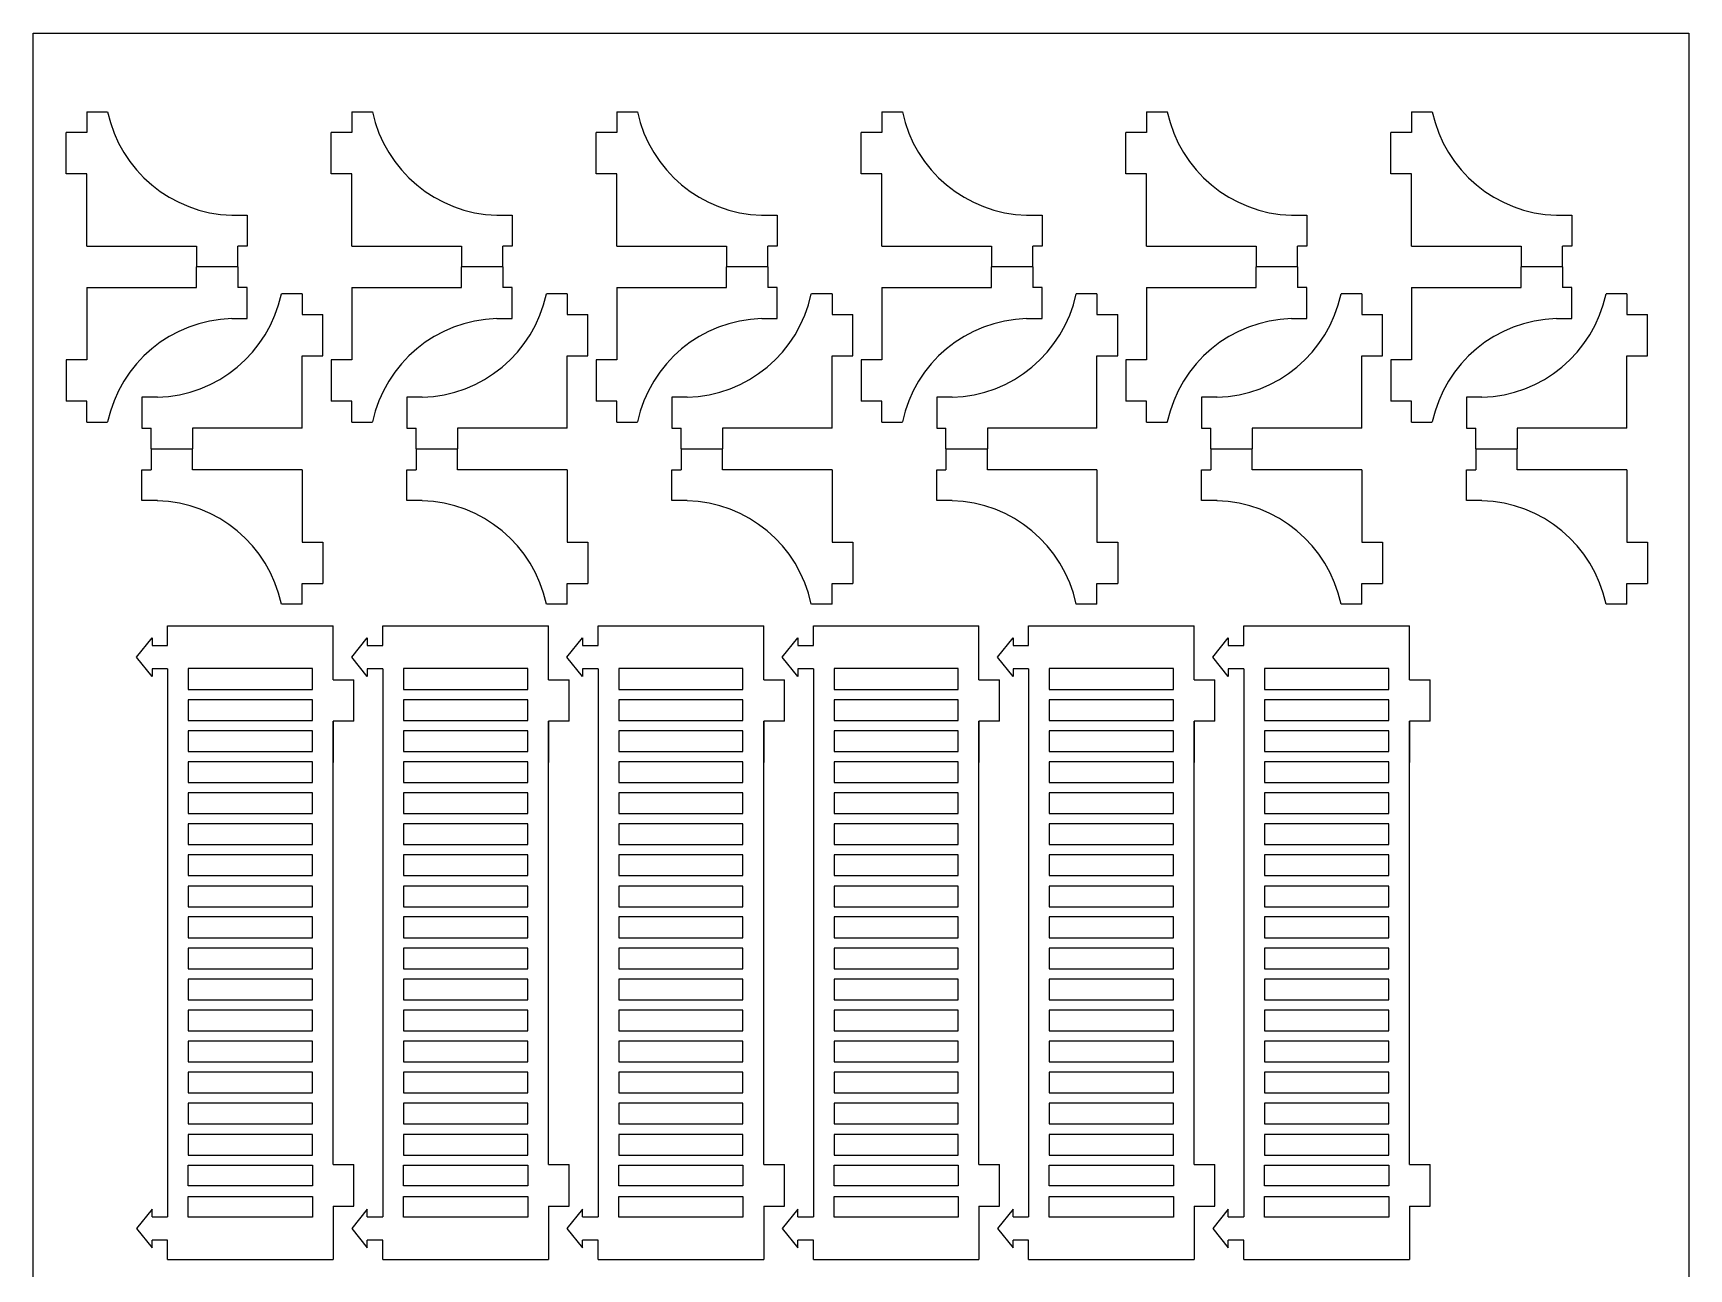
# Model space of a CAD drawing. Header units: inches. Extents: x -44.1 to -2.1, y -13.8 to 25.8.
# Drawn here: x -14.55 to -4.55, y -8.56 to -1.1 of the extents above; entities that cross this region are included whole.
import ezdxf

# ---------------------------------------------------------------- set-up
doc = ezdxf.new("R2010")
doc.units = ezdxf.units.IN
doc.header["$MEASUREMENT"] = 0
doc.linetypes.add('Continuous2', pattern=[0])
doc.layers.add('Cut', color=1, linetype='Continuous')

msp = doc.modelspace()

# ---------------------------------------------------------------- linework, layer by layer
at = {"layer": 'Cut', "color": 13, "linetype": 'Continuous2', "lineweight": -3, "true_color": 0xcc6633}
for p, q in [((-14.55, -1.098), (-4.55, -1.098)), ((-14.55, -13.848), (-14.55, -1.098)), ((-4.55, -1.098), (-4.55, -13.848))]:
    msp.add_line(p, q, dxfattribs=at)
at = {"layer": 'Cut', "color": 7, "linetype": 'Continuous2', "lineweight": -3, "true_color": 0xffffff}
for p, q in [((-14.225, -1.573), (-14.225, -1.698)), ((-14.225, -1.573), (-14.1, -1.573)), ((-12.625, -1.573), (-12.625, -1.698)), ((-12.625, -1.573), (-12.5, -1.573)), ((-11.025, -1.573), (-11.025, -1.698)), ((-11.025, -1.573), (-10.9, -1.573)), ((-9.425, -1.573), (-9.425, -1.698)), ((-9.425, -1.573), (-9.3, -1.573)), ((-7.825, -1.573), (-7.825, -1.698)), ((-7.825, -1.573), (-7.7, -1.573)), ((-6.225, -1.573), (-6.225, -1.698)), ((-6.225, -1.573), (-6.1, -1.573)), ((-14.225, -1.698), (-14.35, -1.698)), ((-14.35, -1.948), (-14.35, -1.698)), ((-12.625, -1.698), (-12.75, -1.698)), ((-12.75, -1.948), (-12.75, -1.698)), ((-11.025, -1.698), (-11.15, -1.698)), ((-11.15, -1.948), (-11.15, -1.698)), ((-9.425, -1.698), (-9.55, -1.698)), ((-9.55, -1.948), (-9.55, -1.698)), ((-7.825, -1.698), (-7.95, -1.698)), ((-7.95, -1.948), (-7.95, -1.698)), ((-6.225, -1.698), (-6.35, -1.698)), ((-6.35, -1.948), (-6.35, -1.698)), ((-14.225, -1.948), (-14.35, -1.948)), ((-14.225, -2.385), (-14.225, -1.948)), ((-12.625, -1.948), (-12.75, -1.948)), ((-12.625, -2.385), (-12.625, -1.948)), ((-11.025, -1.948), (-11.15, -1.948)), ((-11.025, -2.385), (-11.025, -1.948)), ((-9.425, -1.948), (-9.55, -1.948)), ((-9.425, -2.385), (-9.425, -1.948)), ((-7.825, -1.948), (-7.95, -1.948)), ((-7.825, -2.385), (-7.825, -1.948)), ((-6.225, -1.948), (-6.35, -1.948)), ((-6.225, -2.385), (-6.225, -1.948)), ((-13.35, -2.197), (-13.257, -2.197)), ((-13.257, -2.197), (-13.257, -2.385)), ((-11.75, -2.197), (-11.657, -2.197)), ((-11.657, -2.197), (-11.657, -2.385)), ((-10.15, -2.197), (-10.057, -2.197)), ((-10.057, -2.197), (-10.057, -2.385)), ((-8.55, -2.197), (-8.457, -2.197)), ((-8.457, -2.197), (-8.457, -2.385)), ((-6.95, -2.197), (-6.857, -2.197)), ((-6.857, -2.197), (-6.857, -2.385)), ((-5.35, -2.197), (-5.257, -2.197)), ((-5.257, -2.197), (-5.257, -2.385)), ((-14.225, -2.385), (-13.563, -2.385)), ((-13.563, -2.385), (-13.563, -2.51)), ((-13.257, -2.385), (-13.313, -2.385)), ((-13.313, -2.51), (-13.313, -2.385)), ((-12.625, -2.385), (-11.963, -2.385)), ((-11.963, -2.385), (-11.963, -2.51)), ((-11.657, -2.385), (-11.713, -2.385)), ((-11.713, -2.51), (-11.713, -2.385)), ((-11.025, -2.385), (-10.363, -2.385)), ((-10.363, -2.385), (-10.363, -2.51)), ((-10.057, -2.385), (-10.113, -2.385)), ((-10.113, -2.51), (-10.113, -2.385)), ((-9.425, -2.385), (-8.763, -2.385)), ((-8.763, -2.385), (-8.763, -2.51)), ((-8.457, -2.385), (-8.513, -2.385)), ((-8.513, -2.51), (-8.513, -2.385)), ((-7.825, -2.385), (-7.163, -2.385)), ((-7.163, -2.385), (-7.163, -2.51)), ((-6.857, -2.385), (-6.913, -2.385)), ((-6.913, -2.51), (-6.913, -2.385)), ((-6.225, -2.385), (-5.563, -2.385)), ((-5.563, -2.385), (-5.563, -2.51)), ((-5.257, -2.385), (-5.313, -2.385)), ((-5.313, -2.51), (-5.313, -2.385)), ((-13.563, -2.635), (-13.563, -2.51)), ((-13.313, -2.51), (-13.563, -2.51)), ((-13.313, -2.51), (-13.313, -2.635)), ((-11.963, -2.635), (-11.963, -2.51)), ((-11.713, -2.51), (-11.963, -2.51)), ((-11.713, -2.51), (-11.713, -2.635)), ((-10.363, -2.635), (-10.363, -2.51)), ((-10.113, -2.51), (-10.363, -2.51)), ((-10.113, -2.51), (-10.113, -2.635)), ((-8.763, -2.635), (-8.763, -2.51)), ((-8.513, -2.51), (-8.763, -2.51)), ((-8.513, -2.51), (-8.513, -2.635)), ((-7.163, -2.635), (-7.163, -2.51)), ((-6.913, -2.51), (-7.163, -2.51)), ((-6.913, -2.51), (-6.913, -2.635)), ((-5.563, -2.635), (-5.563, -2.51)), ((-5.313, -2.51), (-5.563, -2.51)), ((-5.313, -2.51), (-5.313, -2.635)), ((-14.225, -2.635), (-14.225, -3.072)), ((-14.225, -2.635), (-13.563, -2.635)), ((-13.257, -2.635), (-13.313, -2.635)), ((-13.257, -2.822), (-13.257, -2.635)), ((-12.925, -2.673), (-13.05, -2.673)), ((-12.925, -2.673), (-12.925, -2.798)), ((-12.625, -2.635), (-12.625, -3.072)), ((-12.625, -2.635), (-11.963, -2.635)), ((-11.657, -2.635), (-11.713, -2.635)), ((-11.657, -2.822), (-11.657, -2.635)), ((-11.325, -2.673), (-11.45, -2.673)), ((-11.325, -2.673), (-11.325, -2.798)), ((-11.025, -2.635), (-11.025, -3.072)), ((-11.025, -2.635), (-10.363, -2.635)), ((-10.057, -2.635), (-10.113, -2.635)), ((-10.057, -2.822), (-10.057, -2.635)), ((-9.725, -2.673), (-9.85, -2.673)), ((-9.725, -2.673), (-9.725, -2.798)), ((-9.425, -2.635), (-9.425, -3.072)), ((-9.425, -2.635), (-8.763, -2.635)), ((-8.457, -2.635), (-8.513, -2.635)), ((-8.457, -2.822), (-8.457, -2.635)), ((-8.125, -2.673), (-8.25, -2.673)), ((-8.125, -2.673), (-8.125, -2.798)), ((-7.825, -2.635), (-7.825, -3.072)), ((-7.825, -2.635), (-7.163, -2.635)), ((-6.857, -2.635), (-6.913, -2.635)), ((-6.857, -2.822), (-6.857, -2.635)), ((-6.525, -2.673), (-6.65, -2.673)), ((-6.525, -2.673), (-6.525, -2.798)), ((-6.225, -2.635), (-6.225, -3.072)), ((-6.225, -2.635), (-5.563, -2.635)), ((-5.257, -2.635), (-5.313, -2.635)), ((-5.257, -2.822), (-5.257, -2.635)), ((-4.925, -2.673), (-5.05, -2.673)), ((-4.925, -2.673), (-4.925, -2.798)), ((-12.925, -2.798), (-12.8, -2.798)), ((-12.8, -3.048), (-12.8, -2.798)), ((-11.325, -2.798), (-11.2, -2.798)), ((-11.2, -3.048), (-11.2, -2.798)), ((-9.725, -2.798), (-9.6, -2.798)), ((-9.6, -3.048), (-9.6, -2.798)), ((-8.125, -2.798), (-8, -2.798)), ((-8, -3.048), (-8, -2.798)), ((-6.525, -2.798), (-6.4, -2.798)), ((-6.4, -3.048), (-6.4, -2.798)), ((-4.925, -2.798), (-4.8, -2.798)), ((-4.8, -3.048), (-4.8, -2.798)), ((-13.35, -2.822), (-13.257, -2.822)), ((-11.75, -2.822), (-11.657, -2.822)), ((-10.15, -2.822), (-10.057, -2.822)), ((-8.55, -2.822), (-8.457, -2.822)), ((-6.95, -2.822), (-6.857, -2.822)), ((-5.35, -2.822), (-5.257, -2.822)), ((-14.225, -3.072), (-14.35, -3.072)), ((-14.35, -3.072), (-14.35, -3.322)), ((-12.925, -3.485), (-12.925, -3.048)), ((-12.925, -3.048), (-12.8, -3.048)), ((-12.625, -3.072), (-12.75, -3.072)), ((-12.75, -3.072), (-12.75, -3.322)), ((-11.325, -3.485), (-11.325, -3.048)), ((-11.325, -3.048), (-11.2, -3.048)), ((-11.025, -3.072), (-11.15, -3.072)), ((-11.15, -3.072), (-11.15, -3.322)), ((-9.725, -3.485), (-9.725, -3.048)), ((-9.725, -3.048), (-9.6, -3.048)), ((-9.425, -3.072), (-9.55, -3.072)), ((-9.55, -3.072), (-9.55, -3.322)), ((-8.125, -3.485), (-8.125, -3.048)), ((-8.125, -3.048), (-8, -3.048)), ((-7.825, -3.072), (-7.95, -3.072)), ((-7.95, -3.072), (-7.95, -3.322)), ((-6.525, -3.485), (-6.525, -3.048)), ((-6.525, -3.048), (-6.4, -3.048)), ((-6.225, -3.072), (-6.35, -3.072)), ((-6.35, -3.072), (-6.35, -3.322)), ((-4.925, -3.485), (-4.925, -3.048)), ((-4.925, -3.048), (-4.8, -3.048)), ((-13.8, -3.297), (-13.893, -3.297)), ((-13.893, -3.297), (-13.893, -3.485)), ((-12.2, -3.297), (-12.293, -3.297)), ((-12.293, -3.297), (-12.293, -3.485)), ((-10.6, -3.297), (-10.693, -3.297)), ((-10.693, -3.297), (-10.693, -3.485)), ((-9, -3.297), (-9.093, -3.297)), ((-9.093, -3.297), (-9.093, -3.485)), ((-7.4, -3.297), (-7.493, -3.297)), ((-7.493, -3.297), (-7.493, -3.485)), ((-5.8, -3.297), (-5.893, -3.297)), ((-5.893, -3.297), (-5.893, -3.485)), ((-14.225, -3.322), (-14.35, -3.322)), ((-14.225, -3.447), (-14.225, -3.322)), ((-12.625, -3.322), (-12.75, -3.322)), ((-12.625, -3.447), (-12.625, -3.322)), ((-11.025, -3.322), (-11.15, -3.322)), ((-11.025, -3.447), (-11.025, -3.322)), ((-9.425, -3.322), (-9.55, -3.322)), ((-9.425, -3.447), (-9.425, -3.322)), ((-7.825, -3.322), (-7.95, -3.322)), ((-7.825, -3.447), (-7.825, -3.322)), ((-6.225, -3.322), (-6.35, -3.322)), ((-6.225, -3.447), (-6.225, -3.322)), ((-14.225, -3.447), (-14.1, -3.447)), ((-13.893, -3.485), (-13.837, -3.485)), ((-13.837, -3.61), (-13.837, -3.485)), ((-13.587, -3.485), (-13.587, -3.61)), ((-12.925, -3.485), (-13.587, -3.485)), ((-12.625, -3.447), (-12.5, -3.447)), ((-12.293, -3.485), (-12.237, -3.485)), ((-12.237, -3.61), (-12.237, -3.485)), ((-11.987, -3.485), (-11.987, -3.61)), ((-11.325, -3.485), (-11.987, -3.485)), ((-11.025, -3.447), (-10.9, -3.447)), ((-10.693, -3.485), (-10.637, -3.485)), ((-10.637, -3.61), (-10.637, -3.485)), ((-10.387, -3.485), (-10.387, -3.61)), ((-9.725, -3.485), (-10.387, -3.485)), ((-9.425, -3.447), (-9.3, -3.447)), ((-9.093, -3.485), (-9.037, -3.485)), ((-9.037, -3.61), (-9.037, -3.485)), ((-8.787, -3.485), (-8.787, -3.61)), ((-8.125, -3.485), (-8.787, -3.485)), ((-7.825, -3.447), (-7.7, -3.447)), ((-7.493, -3.485), (-7.437, -3.485)), ((-7.437, -3.61), (-7.437, -3.485)), ((-7.187, -3.485), (-7.187, -3.61)), ((-6.525, -3.485), (-7.187, -3.485)), ((-6.225, -3.447), (-6.1, -3.447)), ((-5.893, -3.485), (-5.837, -3.485)), ((-5.837, -3.61), (-5.837, -3.485)), ((-5.587, -3.485), (-5.587, -3.61)), ((-4.925, -3.485), (-5.587, -3.485)), ((-13.837, -3.61), (-13.837, -3.735)), ((-13.837, -3.61), (-13.587, -3.61)), ((-13.587, -3.735), (-13.587, -3.61)), ((-12.237, -3.61), (-12.237, -3.735)), ((-12.237, -3.61), (-11.987, -3.61)), ((-11.987, -3.735), (-11.987, -3.61)), ((-10.637, -3.61), (-10.637, -3.735)), ((-10.637, -3.61), (-10.387, -3.61)), ((-10.387, -3.735), (-10.387, -3.61)), ((-9.037, -3.61), (-9.037, -3.735)), ((-9.037, -3.61), (-8.787, -3.61)), ((-8.787, -3.735), (-8.787, -3.61)), ((-7.437, -3.61), (-7.437, -3.735)), ((-7.437, -3.61), (-7.187, -3.61)), ((-7.187, -3.735), (-7.187, -3.61)), ((-5.837, -3.61), (-5.837, -3.735)), ((-5.837, -3.61), (-5.587, -3.61)), ((-5.587, -3.735), (-5.587, -3.61)), ((-13.893, -3.922), (-13.893, -3.735)), ((-13.893, -3.735), (-13.837, -3.735)), ((-12.925, -3.735), (-13.587, -3.735)), ((-12.925, -3.735), (-12.925, -4.172)), ((-12.293, -3.922), (-12.293, -3.735)), ((-12.293, -3.735), (-12.237, -3.735)), ((-11.325, -3.735), (-11.987, -3.735)), ((-11.325, -3.735), (-11.325, -4.172)), ((-10.693, -3.922), (-10.693, -3.735)), ((-10.693, -3.735), (-10.637, -3.735)), ((-9.725, -3.735), (-10.387, -3.735)), ((-9.725, -3.735), (-9.725, -4.172)), ((-9.093, -3.922), (-9.093, -3.735)), ((-9.093, -3.735), (-9.037, -3.735)), ((-8.125, -3.735), (-8.787, -3.735)), ((-8.125, -3.735), (-8.125, -4.172)), ((-7.493, -3.922), (-7.493, -3.735)), ((-7.493, -3.735), (-7.437, -3.735)), ((-6.525, -3.735), (-7.187, -3.735)), ((-6.525, -3.735), (-6.525, -4.172)), ((-5.893, -3.922), (-5.893, -3.735)), ((-5.893, -3.735), (-5.837, -3.735)), ((-4.925, -3.735), (-5.587, -3.735)), ((-4.925, -3.735), (-4.925, -4.172)), ((-13.8, -3.922), (-13.893, -3.922)), ((-12.2, -3.922), (-12.293, -3.922)), ((-10.6, -3.922), (-10.693, -3.922)), ((-9, -3.922), (-9.093, -3.922)), ((-7.4, -3.922), (-7.493, -3.922)), ((-5.8, -3.922), (-5.893, -3.922)), ((-12.925, -4.172), (-12.8, -4.172)), ((-12.8, -4.172), (-12.8, -4.422)), ((-11.325, -4.172), (-11.2, -4.172)), ((-11.2, -4.172), (-11.2, -4.422)), ((-9.725, -4.172), (-9.6, -4.172)), ((-9.6, -4.172), (-9.6, -4.422)), ((-8.125, -4.172), (-8, -4.172)), ((-8, -4.172), (-8, -4.422)), ((-6.525, -4.172), (-6.4, -4.172)), ((-6.4, -4.172), (-6.4, -4.422)), ((-4.925, -4.172), (-4.8, -4.172)), ((-4.8, -4.172), (-4.8, -4.422)), ((-12.925, -4.547), (-12.925, -4.422)), ((-12.925, -4.422), (-12.8, -4.422)), ((-11.325, -4.547), (-11.325, -4.422)), ((-11.325, -4.422), (-11.2, -4.422)), ((-9.725, -4.547), (-9.725, -4.422)), ((-9.725, -4.422), (-9.6, -4.422)), ((-8.125, -4.547), (-8.125, -4.422)), ((-8.125, -4.422), (-8, -4.422)), ((-6.525, -4.547), (-6.525, -4.422)), ((-6.525, -4.422), (-6.4, -4.422)), ((-4.925, -4.547), (-4.925, -4.422)), ((-4.925, -4.422), (-4.8, -4.422)), ((-12.925, -4.547), (-13.05, -4.547)), ((-11.325, -4.547), (-11.45, -4.547)), ((-9.725, -4.547), (-9.85, -4.547)), ((-8.125, -4.547), (-8.25, -4.547)), ((-6.525, -4.547), (-6.65, -4.547)), ((-4.925, -4.547), (-5.05, -4.547)), ((-13.738, -4.797), (-13.738, -4.679)), ((-13.738, -4.679), (-12.738, -4.679)), ((-12.738, -5.004), (-12.738, -4.679)), ((-12.438, -4.797), (-12.438, -4.679)), ((-12.438, -4.679), (-11.438, -4.679)), ((-11.438, -5.004), (-11.438, -4.679)), ((-11.138, -4.797), (-11.138, -4.679)), ((-11.138, -4.679), (-10.138, -4.679)), ((-10.138, -5.004), (-10.138, -4.679)), ((-9.838, -4.797), (-9.838, -4.679)), ((-9.838, -4.679), (-8.838, -4.679)), ((-8.838, -5.004), (-8.838, -4.679)), ((-8.538, -4.797), (-8.538, -4.679)), ((-8.538, -4.679), (-7.538, -4.679)), ((-7.538, -5.004), (-7.538, -4.679)), ((-7.238, -4.797), (-7.238, -4.679)), ((-7.238, -4.679), (-6.238, -4.679)), ((-6.238, -5.004), (-6.238, -4.679)), ((-13.926, -4.868), (-13.832, -4.75)), ((-13.832, -4.75), (-13.832, -4.797)), ((-13.832, -4.797), (-13.738, -4.797)), ((-12.626, -4.868), (-12.532, -4.75)), ((-12.532, -4.75), (-12.532, -4.797)), ((-12.532, -4.797), (-12.438, -4.797)), ((-11.326, -4.868), (-11.232, -4.75)), ((-11.232, -4.75), (-11.232, -4.797)), ((-11.232, -4.797), (-11.138, -4.797)), ((-10.026, -4.868), (-9.932, -4.75)), ((-9.932, -4.75), (-9.932, -4.797)), ((-9.932, -4.797), (-9.838, -4.797)), ((-8.726, -4.868), (-8.632, -4.75)), ((-8.632, -4.75), (-8.632, -4.797)), ((-8.632, -4.797), (-8.538, -4.797)), ((-7.426, -4.868), (-7.332, -4.75)), ((-7.332, -4.75), (-7.332, -4.797)), ((-7.332, -4.797), (-7.238, -4.797)), ((-13.832, -4.985), (-13.926, -4.868)), ((-12.532, -4.985), (-12.626, -4.868)), ((-11.232, -4.985), (-11.326, -4.868)), ((-9.932, -4.985), (-10.026, -4.868)), ((-8.632, -4.985), (-8.726, -4.868)), ((-7.332, -4.985), (-7.426, -4.868)), ((-13.832, -4.938), (-13.832, -4.985)), ((-13.738, -4.938), (-13.832, -4.938)), ((-13.738, -4.938), (-13.738, -8.249)), ((-13.613, -4.937), (-13.613, -5.062)), ((-12.863, -4.937), (-13.613, -4.937)), ((-12.863, -5.062), (-12.863, -4.937)), ((-12.532, -4.938), (-12.532, -4.985)), ((-12.438, -4.938), (-12.532, -4.938)), ((-12.438, -4.938), (-12.438, -8.249)), ((-12.313, -4.937), (-12.313, -5.062)), ((-11.563, -4.937), (-12.313, -4.937)), ((-11.563, -5.062), (-11.563, -4.937)), ((-11.232, -4.938), (-11.232, -4.985)), ((-11.138, -4.938), (-11.232, -4.938)), ((-11.138, -4.938), (-11.138, -8.249)), ((-11.013, -4.937), (-11.013, -5.062)), ((-10.263, -4.937), (-11.013, -4.937)), ((-10.263, -5.062), (-10.263, -4.937)), ((-9.932, -4.938), (-9.932, -4.985)), ((-9.838, -4.938), (-9.932, -4.938)), ((-9.838, -4.938), (-9.838, -8.249)), ((-9.713, -4.937), (-9.713, -5.062)), ((-8.963, -4.937), (-9.713, -4.937)), ((-8.963, -5.062), (-8.963, -4.937)), ((-8.632, -4.938), (-8.632, -4.985)), ((-8.538, -4.938), (-8.632, -4.938)), ((-8.538, -4.938), (-8.538, -8.249)), ((-8.413, -4.937), (-8.413, -5.062)), ((-7.663, -4.937), (-8.413, -4.937)), ((-7.663, -5.062), (-7.663, -4.937)), ((-7.332, -4.938), (-7.332, -4.985)), ((-7.238, -4.938), (-7.332, -4.938)), ((-7.238, -4.938), (-7.238, -8.249)), ((-7.113, -4.937), (-7.113, -5.062)), ((-6.363, -4.937), (-7.113, -4.937)), ((-6.363, -5.062), (-6.363, -4.937)), ((-13.613, -5.062), (-12.863, -5.062)), ((-12.738, -5.004), (-12.613, -5.004)), ((-12.613, -5.254), (-12.613, -5.004)), ((-12.313, -5.062), (-11.563, -5.062)), ((-11.438, -5.004), (-11.313, -5.004)), ((-11.313, -5.254), (-11.313, -5.004)), ((-11.013, -5.062), (-10.263, -5.062)), ((-10.138, -5.004), (-10.013, -5.004)), ((-10.013, -5.254), (-10.013, -5.004)), ((-9.713, -5.062), (-8.963, -5.062)), ((-8.838, -5.004), (-8.713, -5.004)), ((-8.713, -5.254), (-8.713, -5.004)), ((-8.413, -5.062), (-7.663, -5.062)), ((-7.538, -5.004), (-7.413, -5.004)), ((-7.413, -5.254), (-7.413, -5.004)), ((-7.113, -5.062), (-6.363, -5.062)), ((-6.238, -5.004), (-6.113, -5.004)), ((-6.113, -5.254), (-6.113, -5.004)), ((-13.613, -5.125), (-13.613, -5.25)), ((-12.863, -5.125), (-13.613, -5.125)), ((-12.863, -5.25), (-12.863, -5.125)), ((-12.313, -5.125), (-12.313, -5.25)), ((-11.563, -5.125), (-12.313, -5.125)), ((-11.563, -5.25), (-11.563, -5.125)), ((-11.013, -5.125), (-11.013, -5.25)), ((-10.263, -5.125), (-11.013, -5.125)), ((-10.263, -5.25), (-10.263, -5.125)), ((-9.713, -5.125), (-9.713, -5.25)), ((-8.963, -5.125), (-9.713, -5.125)), ((-8.963, -5.25), (-8.963, -5.125)), ((-8.413, -5.125), (-8.413, -5.25)), ((-7.663, -5.125), (-8.413, -5.125)), ((-7.663, -5.25), (-7.663, -5.125)), ((-7.113, -5.125), (-7.113, -5.25)), ((-6.363, -5.125), (-7.113, -5.125)), ((-6.363, -5.25), (-6.363, -5.125)), ((-13.613, -5.25), (-12.863, -5.25)), ((-12.738, -5.254), (-12.738, -5.504)), ((-12.613, -5.254), (-12.738, -5.254)), ((-12.738, -7.933), (-12.738, -5.254)), ((-12.313, -5.25), (-11.563, -5.25)), ((-11.438, -5.254), (-11.438, -5.504)), ((-11.313, -5.254), (-11.438, -5.254)), ((-11.438, -7.933), (-11.438, -5.254)), ((-11.013, -5.25), (-10.263, -5.25)), ((-10.138, -5.254), (-10.138, -5.504)), ((-10.013, -5.254), (-10.138, -5.254)), ((-10.138, -7.933), (-10.138, -5.254)), ((-9.713, -5.25), (-8.963, -5.25)), ((-8.838, -5.254), (-8.838, -5.504)), ((-8.713, -5.254), (-8.838, -5.254)), ((-8.838, -7.933), (-8.838, -5.254)), ((-8.413, -5.25), (-7.663, -5.25)), ((-7.538, -5.254), (-7.538, -5.504)), ((-7.413, -5.254), (-7.538, -5.254)), ((-7.538, -7.933), (-7.538, -5.254)), ((-7.113, -5.25), (-6.363, -5.25)), ((-6.238, -5.254), (-6.238, -5.504)), ((-6.113, -5.254), (-6.238, -5.254)), ((-6.238, -7.933), (-6.238, -5.254)), ((-13.613, -5.312), (-13.613, -5.437)), ((-12.863, -5.312), (-13.613, -5.312)), ((-12.863, -5.437), (-12.863, -5.312)), ((-12.313, -5.312), (-12.313, -5.437)), ((-11.563, -5.312), (-12.313, -5.312)), ((-11.563, -5.437), (-11.563, -5.312)), ((-11.013, -5.312), (-11.013, -5.437)), ((-10.263, -5.312), (-11.013, -5.312)), ((-10.263, -5.437), (-10.263, -5.312)), ((-9.713, -5.312), (-9.713, -5.437)), ((-8.963, -5.312), (-9.713, -5.312)), ((-8.963, -5.437), (-8.963, -5.312)), ((-8.413, -5.312), (-8.413, -5.437)), ((-7.663, -5.312), (-8.413, -5.312)), ((-7.663, -5.437), (-7.663, -5.312)), ((-7.113, -5.312), (-7.113, -5.437)), ((-6.363, -5.312), (-7.113, -5.312)), ((-6.363, -5.437), (-6.363, -5.312)), ((-13.613, -5.437), (-12.863, -5.437)), ((-13.613, -5.5), (-13.613, -5.625)), ((-12.863, -5.5), (-13.613, -5.5)), ((-12.863, -5.625), (-12.863, -5.5)), ((-12.313, -5.437), (-11.563, -5.437)), ((-12.313, -5.5), (-12.313, -5.625)), ((-11.563, -5.5), (-12.313, -5.5)), ((-11.563, -5.625), (-11.563, -5.5)), ((-11.013, -5.437), (-10.263, -5.437)), ((-11.013, -5.5), (-11.013, -5.625)), ((-10.263, -5.5), (-11.013, -5.5)), ((-10.263, -5.625), (-10.263, -5.5)), ((-9.713, -5.437), (-8.963, -5.437)), ((-9.713, -5.5), (-9.713, -5.625)), ((-8.963, -5.5), (-9.713, -5.5)), ((-8.963, -5.625), (-8.963, -5.5)), ((-8.413, -5.437), (-7.663, -5.437)), ((-8.413, -5.5), (-8.413, -5.625)), ((-7.663, -5.5), (-8.413, -5.5)), ((-7.663, -5.625), (-7.663, -5.5)), ((-7.113, -5.437), (-6.363, -5.437)), ((-7.113, -5.5), (-7.113, -5.625)), ((-6.363, -5.5), (-7.113, -5.5)), ((-6.363, -5.625), (-6.363, -5.5)), ((-13.613, -5.625), (-12.863, -5.625)), ((-13.613, -5.687), (-13.613, -5.812)), ((-12.863, -5.687), (-13.613, -5.687)), ((-12.863, -5.812), (-12.863, -5.687)), ((-12.313, -5.625), (-11.563, -5.625)), ((-12.313, -5.687), (-12.313, -5.812)), ((-11.563, -5.687), (-12.313, -5.687)), ((-11.563, -5.812), (-11.563, -5.687)), ((-11.013, -5.625), (-10.263, -5.625)), ((-11.013, -5.687), (-11.013, -5.812)), ((-10.263, -5.687), (-11.013, -5.687)), ((-10.263, -5.812), (-10.263, -5.687)), ((-9.713, -5.625), (-8.963, -5.625)), ((-9.713, -5.687), (-9.713, -5.812)), ((-8.963, -5.687), (-9.713, -5.687)), ((-8.963, -5.812), (-8.963, -5.687)), ((-8.413, -5.625), (-7.663, -5.625)), ((-8.413, -5.687), (-8.413, -5.812)), ((-7.663, -5.687), (-8.413, -5.687)), ((-7.663, -5.812), (-7.663, -5.687)), ((-7.113, -5.625), (-6.363, -5.625)), ((-7.113, -5.687), (-7.113, -5.812)), ((-6.363, -5.687), (-7.113, -5.687)), ((-6.363, -5.812), (-6.363, -5.687)), ((-13.613, -5.812), (-12.863, -5.812)), ((-13.613, -5.875), (-13.613, -6)), ((-12.863, -5.875), (-13.613, -5.875)), ((-12.863, -6), (-12.863, -5.875)), ((-12.313, -5.812), (-11.563, -5.812)), ((-12.313, -5.875), (-12.313, -6)), ((-11.563, -5.875), (-12.313, -5.875)), ((-11.563, -6), (-11.563, -5.875)), ((-11.013, -5.812), (-10.263, -5.812)), ((-11.013, -5.875), (-11.013, -6)), ((-10.263, -5.875), (-11.013, -5.875)), ((-10.263, -6), (-10.263, -5.875)), ((-9.713, -5.812), (-8.963, -5.812)), ((-9.713, -5.875), (-9.713, -6)), ((-8.963, -5.875), (-9.713, -5.875)), ((-8.963, -6), (-8.963, -5.875)), ((-8.413, -5.812), (-7.663, -5.812)), ((-8.413, -5.875), (-8.413, -6)), ((-7.663, -5.875), (-8.413, -5.875)), ((-7.663, -6), (-7.663, -5.875)), ((-7.113, -5.812), (-6.363, -5.812)), ((-7.113, -5.875), (-7.113, -6)), ((-6.363, -5.875), (-7.113, -5.875)), ((-6.363, -6), (-6.363, -5.875)), ((-13.613, -6), (-12.863, -6)), ((-12.313, -6), (-11.563, -6)), ((-11.013, -6), (-10.263, -6)), ((-9.713, -6), (-8.963, -6)), ((-8.413, -6), (-7.663, -6)), ((-7.113, -6), (-6.363, -6)), ((-13.613, -6.062), (-13.613, -6.187)), ((-12.863, -6.062), (-13.613, -6.062)), ((-12.863, -6.187), (-12.863, -6.062)), ((-12.313, -6.062), (-12.313, -6.187)), ((-11.563, -6.062), (-12.313, -6.062)), ((-11.563, -6.187), (-11.563, -6.062)), ((-11.013, -6.062), (-11.013, -6.187)), ((-10.263, -6.062), (-11.013, -6.062)), ((-10.263, -6.187), (-10.263, -6.062)), ((-9.713, -6.062), (-9.713, -6.187)), ((-8.963, -6.062), (-9.713, -6.062)), ((-8.963, -6.187), (-8.963, -6.062)), ((-8.413, -6.062), (-8.413, -6.187)), ((-7.663, -6.062), (-8.413, -6.062)), ((-7.663, -6.187), (-7.663, -6.062)), ((-7.113, -6.062), (-7.113, -6.187)), ((-6.363, -6.062), (-7.113, -6.062)), ((-6.363, -6.187), (-6.363, -6.062)), ((-13.613, -6.187), (-12.863, -6.187)), ((-12.313, -6.187), (-11.563, -6.187)), ((-11.013, -6.187), (-10.263, -6.187)), ((-9.713, -6.187), (-8.963, -6.187)), ((-8.413, -6.187), (-7.663, -6.187)), ((-7.113, -6.187), (-6.363, -6.187)), ((-13.613, -6.25), (-13.613, -6.375)), ((-12.863, -6.25), (-13.613, -6.25)), ((-12.863, -6.375), (-12.863, -6.25)), ((-12.313, -6.25), (-12.313, -6.375)), ((-11.563, -6.25), (-12.313, -6.25)), ((-11.563, -6.375), (-11.563, -6.25)), ((-11.013, -6.25), (-11.013, -6.375)), ((-10.263, -6.25), (-11.013, -6.25)), ((-10.263, -6.375), (-10.263, -6.25)), ((-9.713, -6.25), (-9.713, -6.375)), ((-8.963, -6.25), (-9.713, -6.25)), ((-8.963, -6.375), (-8.963, -6.25)), ((-8.413, -6.25), (-8.413, -6.375)), ((-7.663, -6.25), (-8.413, -6.25)), ((-7.663, -6.375), (-7.663, -6.25)), ((-7.113, -6.25), (-7.113, -6.375)), ((-6.363, -6.25), (-7.113, -6.25)), ((-6.363, -6.375), (-6.363, -6.25)), ((-13.613, -6.375), (-12.863, -6.375)), ((-12.313, -6.375), (-11.563, -6.375)), ((-11.013, -6.375), (-10.263, -6.375)), ((-9.713, -6.375), (-8.963, -6.375)), ((-8.413, -6.375), (-7.663, -6.375)), ((-7.113, -6.375), (-6.363, -6.375)), ((-13.613, -6.437), (-13.613, -6.562)), ((-12.863, -6.437), (-13.613, -6.437)), ((-12.863, -6.562), (-12.863, -6.437)), ((-12.313, -6.437), (-12.313, -6.562)), ((-11.563, -6.437), (-12.313, -6.437)), ((-11.563, -6.562), (-11.563, -6.437)), ((-11.013, -6.437), (-11.013, -6.562)), ((-10.263, -6.437), (-11.013, -6.437)), ((-10.263, -6.562), (-10.263, -6.437)), ((-9.713, -6.437), (-9.713, -6.562)), ((-8.963, -6.437), (-9.713, -6.437)), ((-8.963, -6.562), (-8.963, -6.437)), ((-8.413, -6.437), (-8.413, -6.562)), ((-7.663, -6.437), (-8.413, -6.437)), ((-7.663, -6.562), (-7.663, -6.437)), ((-7.113, -6.437), (-7.113, -6.562)), ((-6.363, -6.437), (-7.113, -6.437)), ((-6.363, -6.562), (-6.363, -6.437)), ((-13.613, -6.562), (-12.863, -6.562)), ((-12.313, -6.562), (-11.563, -6.562)), ((-11.013, -6.562), (-10.263, -6.562)), ((-9.713, -6.562), (-8.963, -6.562)), ((-8.413, -6.562), (-7.663, -6.562)), ((-7.113, -6.562), (-6.363, -6.562)), ((-13.613, -6.625), (-13.613, -6.75)), ((-12.863, -6.625), (-13.613, -6.625)), ((-12.863, -6.75), (-12.863, -6.625)), ((-12.313, -6.625), (-12.313, -6.75)), ((-11.563, -6.625), (-12.313, -6.625)), ((-11.563, -6.75), (-11.563, -6.625)), ((-11.013, -6.625), (-11.013, -6.75)), ((-10.263, -6.625), (-11.013, -6.625)), ((-10.263, -6.75), (-10.263, -6.625)), ((-9.713, -6.625), (-9.713, -6.75)), ((-8.963, -6.625), (-9.713, -6.625)), ((-8.963, -6.75), (-8.963, -6.625)), ((-8.413, -6.625), (-8.413, -6.75)), ((-7.663, -6.625), (-8.413, -6.625)), ((-7.663, -6.75), (-7.663, -6.625)), ((-7.113, -6.625), (-7.113, -6.75)), ((-6.363, -6.625), (-7.113, -6.625)), ((-6.363, -6.75), (-6.363, -6.625)), ((-13.613, -6.75), (-12.863, -6.75)), ((-12.313, -6.75), (-11.563, -6.75)), ((-11.013, -6.75), (-10.263, -6.75)), ((-9.713, -6.75), (-8.963, -6.75)), ((-8.413, -6.75), (-7.663, -6.75)), ((-7.113, -6.75), (-6.363, -6.75)), ((-13.613, -6.812), (-13.613, -6.937)), ((-12.863, -6.812), (-13.613, -6.812)), ((-12.863, -6.937), (-12.863, -6.812)), ((-12.313, -6.812), (-12.313, -6.937)), ((-11.563, -6.812), (-12.313, -6.812)), ((-11.563, -6.937), (-11.563, -6.812)), ((-11.013, -6.812), (-11.013, -6.937)), ((-10.263, -6.812), (-11.013, -6.812)), ((-10.263, -6.937), (-10.263, -6.812)), ((-9.713, -6.812), (-9.713, -6.937)), ((-8.963, -6.812), (-9.713, -6.812)), ((-8.963, -6.937), (-8.963, -6.812)), ((-8.413, -6.812), (-8.413, -6.937)), ((-7.663, -6.812), (-8.413, -6.812)), ((-7.663, -6.937), (-7.663, -6.812)), ((-7.113, -6.812), (-7.113, -6.937)), ((-6.363, -6.812), (-7.113, -6.812)), ((-6.363, -6.937), (-6.363, -6.812)), ((-13.613, -6.937), (-12.863, -6.937)), ((-13.613, -7), (-13.613, -7.125)), ((-12.863, -7), (-13.613, -7)), ((-12.863, -7.125), (-12.863, -7)), ((-12.313, -6.937), (-11.563, -6.937)), ((-12.313, -7), (-12.313, -7.125)), ((-11.563, -7), (-12.313, -7)), ((-11.563, -7.125), (-11.563, -7)), ((-11.013, -6.937), (-10.263, -6.937)), ((-11.013, -7), (-11.013, -7.125)), ((-10.263, -7), (-11.013, -7)), ((-10.263, -7.125), (-10.263, -7)), ((-9.713, -6.937), (-8.963, -6.937)), ((-9.713, -7), (-9.713, -7.125)), ((-8.963, -7), (-9.713, -7)), ((-8.963, -7.125), (-8.963, -7)), ((-8.413, -6.937), (-7.663, -6.937)), ((-8.413, -7), (-8.413, -7.125)), ((-7.663, -7), (-8.413, -7)), ((-7.663, -7.125), (-7.663, -7)), ((-7.113, -6.937), (-6.363, -6.937)), ((-7.113, -7), (-7.113, -7.125)), ((-6.363, -7), (-7.113, -7)), ((-6.363, -7.125), (-6.363, -7)), ((-13.613, -7.125), (-12.863, -7.125)), ((-13.613, -7.187), (-13.613, -7.312)), ((-12.863, -7.187), (-13.613, -7.187)), ((-12.863, -7.312), (-12.863, -7.187)), ((-12.313, -7.125), (-11.563, -7.125)), ((-12.313, -7.187), (-12.313, -7.312)), ((-11.563, -7.187), (-12.313, -7.187)), ((-11.563, -7.312), (-11.563, -7.187)), ((-11.013, -7.125), (-10.263, -7.125)), ((-11.013, -7.187), (-11.013, -7.312)), ((-10.263, -7.187), (-11.013, -7.187)), ((-10.263, -7.312), (-10.263, -7.187)), ((-9.713, -7.125), (-8.963, -7.125)), ((-9.713, -7.187), (-9.713, -7.312)), ((-8.963, -7.187), (-9.713, -7.187)), ((-8.963, -7.312), (-8.963, -7.187)), ((-8.413, -7.125), (-7.663, -7.125)), ((-8.413, -7.187), (-8.413, -7.312)), ((-7.663, -7.187), (-8.413, -7.187)), ((-7.663, -7.312), (-7.663, -7.187)), ((-7.113, -7.125), (-6.363, -7.125)), ((-7.113, -7.187), (-7.113, -7.312)), ((-6.363, -7.187), (-7.113, -7.187)), ((-6.363, -7.312), (-6.363, -7.187)), ((-13.613, -7.312), (-12.863, -7.312)), ((-13.613, -7.375), (-13.613, -7.5)), ((-12.863, -7.375), (-13.613, -7.375)), ((-12.863, -7.5), (-12.863, -7.375)), ((-12.313, -7.312), (-11.563, -7.312)), ((-12.313, -7.375), (-12.313, -7.5)), ((-11.563, -7.375), (-12.313, -7.375)), ((-11.563, -7.5), (-11.563, -7.375)), ((-11.013, -7.312), (-10.263, -7.312)), ((-11.013, -7.375), (-11.013, -7.5)), ((-10.263, -7.375), (-11.013, -7.375)), ((-10.263, -7.5), (-10.263, -7.375)), ((-9.713, -7.312), (-8.963, -7.312)), ((-9.713, -7.375), (-9.713, -7.5)), ((-8.963, -7.375), (-9.713, -7.375)), ((-8.963, -7.5), (-8.963, -7.375)), ((-8.413, -7.312), (-7.663, -7.312)), ((-8.413, -7.375), (-8.413, -7.5)), ((-7.663, -7.375), (-8.413, -7.375)), ((-7.663, -7.5), (-7.663, -7.375)), ((-7.113, -7.312), (-6.363, -7.312)), ((-7.113, -7.375), (-7.113, -7.5)), ((-6.363, -7.375), (-7.113, -7.375)), ((-6.363, -7.5), (-6.363, -7.375)), ((-13.613, -7.5), (-12.863, -7.5)), ((-12.313, -7.5), (-11.563, -7.5)), ((-11.013, -7.5), (-10.263, -7.5)), ((-9.713, -7.5), (-8.963, -7.5)), ((-8.413, -7.5), (-7.663, -7.5)), ((-7.113, -7.5), (-6.363, -7.5)), ((-13.613, -7.562), (-13.613, -7.687)), ((-12.863, -7.562), (-13.613, -7.562)), ((-12.863, -7.687), (-12.863, -7.562)), ((-12.313, -7.562), (-12.313, -7.687)), ((-11.563, -7.562), (-12.313, -7.562)), ((-11.563, -7.687), (-11.563, -7.562)), ((-11.013, -7.562), (-11.013, -7.687)), ((-10.263, -7.562), (-11.013, -7.562)), ((-10.263, -7.687), (-10.263, -7.562)), ((-9.713, -7.562), (-9.713, -7.687)), ((-8.963, -7.562), (-9.713, -7.562)), ((-8.963, -7.687), (-8.963, -7.562)), ((-8.413, -7.562), (-8.413, -7.687)), ((-7.663, -7.562), (-8.413, -7.562)), ((-7.663, -7.687), (-7.663, -7.562)), ((-7.113, -7.562), (-7.113, -7.687)), ((-6.363, -7.562), (-7.113, -7.562)), ((-6.363, -7.687), (-6.363, -7.562)), ((-13.613, -7.687), (-12.863, -7.687)), ((-12.313, -7.687), (-11.563, -7.687)), ((-11.013, -7.687), (-10.263, -7.687)), ((-9.713, -7.687), (-8.963, -7.687)), ((-8.413, -7.687), (-7.663, -7.687)), ((-7.113, -7.687), (-6.363, -7.687)), ((-13.613, -7.75), (-13.613, -7.875)), ((-12.863, -7.75), (-13.613, -7.75)), ((-12.863, -7.875), (-12.863, -7.75)), ((-12.313, -7.75), (-12.313, -7.875)), ((-11.563, -7.75), (-12.313, -7.75)), ((-11.563, -7.875), (-11.563, -7.75)), ((-11.013, -7.75), (-11.013, -7.875)), ((-10.263, -7.75), (-11.013, -7.75)), ((-10.263, -7.875), (-10.263, -7.75)), ((-9.713, -7.75), (-9.713, -7.875)), ((-8.963, -7.75), (-9.713, -7.75)), ((-8.963, -7.875), (-8.963, -7.75)), ((-8.413, -7.75), (-8.413, -7.875)), ((-7.663, -7.75), (-8.413, -7.75)), ((-7.663, -7.875), (-7.663, -7.75)), ((-7.113, -7.75), (-7.113, -7.875)), ((-6.363, -7.75), (-7.113, -7.75)), ((-6.363, -7.875), (-6.363, -7.75)), ((-13.613, -7.875), (-12.863, -7.875)), ((-12.313, -7.875), (-11.563, -7.875)), ((-11.013, -7.875), (-10.263, -7.875)), ((-9.713, -7.875), (-8.963, -7.875)), ((-8.413, -7.875), (-7.663, -7.875)), ((-7.113, -7.875), (-6.363, -7.875)), ((-13.613, -7.937), (-12.863, -7.937)), ((-13.613, -8.062), (-13.613, -7.937)), ((-12.863, -7.937), (-12.863, -8.062)), ((-12.738, -7.933), (-12.613, -7.933)), ((-12.613, -8.183), (-12.613, -7.933)), ((-12.313, -7.937), (-11.563, -7.937)), ((-12.313, -8.062), (-12.313, -7.937)), ((-11.563, -7.937), (-11.563, -8.062)), ((-11.438, -7.933), (-11.313, -7.933)), ((-11.313, -8.183), (-11.313, -7.933)), ((-11.013, -7.937), (-10.263, -7.937)), ((-11.013, -8.062), (-11.013, -7.937)), ((-10.263, -7.937), (-10.263, -8.062)), ((-10.138, -7.933), (-10.013, -7.933)), ((-10.013, -8.183), (-10.013, -7.933)), ((-9.713, -7.937), (-8.963, -7.937)), ((-9.713, -8.062), (-9.713, -7.937)), ((-8.963, -7.937), (-8.963, -8.062)), ((-8.838, -7.933), (-8.713, -7.933)), ((-8.713, -8.183), (-8.713, -7.933)), ((-8.413, -7.937), (-7.663, -7.937)), ((-8.413, -8.062), (-8.413, -7.937)), ((-7.663, -7.937), (-7.663, -8.062)), ((-7.538, -7.933), (-7.413, -7.933)), ((-7.413, -8.183), (-7.413, -7.933)), ((-7.113, -7.937), (-6.363, -7.937)), ((-7.113, -8.062), (-7.113, -7.937)), ((-6.363, -7.937), (-6.363, -8.062)), ((-6.238, -7.933), (-6.113, -7.933)), ((-6.113, -8.183), (-6.113, -7.933)), ((-12.863, -8.062), (-13.613, -8.062)), ((-11.563, -8.062), (-12.313, -8.062)), ((-10.263, -8.062), (-11.013, -8.062)), ((-8.963, -8.062), (-9.713, -8.062)), ((-7.663, -8.062), (-8.413, -8.062)), ((-6.363, -8.062), (-7.113, -8.062)), ((-13.613, -8.125), (-12.863, -8.125)), ((-13.613, -8.25), (-13.613, -8.125)), ((-12.863, -8.125), (-12.863, -8.25)), ((-12.738, -8.183), (-12.613, -8.183)), ((-12.738, -8.183), (-12.738, -8.507)), ((-12.313, -8.125), (-11.563, -8.125)), ((-12.313, -8.25), (-12.313, -8.125)), ((-11.563, -8.125), (-11.563, -8.25)), ((-11.438, -8.183), (-11.313, -8.183)), ((-11.438, -8.183), (-11.438, -8.507)), ((-11.013, -8.125), (-10.263, -8.125)), ((-11.013, -8.25), (-11.013, -8.125)), ((-10.263, -8.125), (-10.263, -8.25)), ((-10.138, -8.183), (-10.013, -8.183)), ((-10.138, -8.183), (-10.138, -8.507)), ((-9.713, -8.125), (-8.963, -8.125)), ((-9.713, -8.25), (-9.713, -8.125)), ((-8.963, -8.125), (-8.963, -8.25)), ((-8.838, -8.183), (-8.713, -8.183)), ((-8.838, -8.183), (-8.838, -8.507)), ((-8.413, -8.125), (-7.663, -8.125)), ((-8.413, -8.25), (-8.413, -8.125)), ((-7.663, -8.125), (-7.663, -8.25)), ((-7.538, -8.183), (-7.413, -8.183)), ((-7.538, -8.183), (-7.538, -8.507)), ((-7.113, -8.125), (-6.363, -8.125)), ((-7.113, -8.25), (-7.113, -8.125)), ((-6.363, -8.125), (-6.363, -8.25)), ((-6.238, -8.183), (-6.238, -8.507)), ((-6.238, -8.183), (-6.113, -8.183)), ((-13.832, -8.202), (-13.926, -8.319)), ((-13.832, -8.249), (-13.832, -8.202)), ((-13.832, -8.249), (-13.738, -8.249)), ((-12.863, -8.25), (-13.613, -8.25)), ((-12.532, -8.202), (-12.626, -8.319)), ((-12.532, -8.249), (-12.532, -8.202)), ((-12.532, -8.249), (-12.438, -8.249)), ((-11.563, -8.25), (-12.313, -8.25)), ((-11.232, -8.202), (-11.326, -8.319)), ((-11.232, -8.249), (-11.232, -8.202)), ((-11.232, -8.249), (-11.138, -8.249)), ((-10.263, -8.25), (-11.013, -8.25)), ((-9.932, -8.202), (-10.026, -8.319)), ((-9.932, -8.249), (-9.932, -8.202)), ((-9.932, -8.249), (-9.838, -8.249)), ((-8.963, -8.25), (-9.713, -8.25)), ((-8.632, -8.202), (-8.726, -8.319)), ((-8.632, -8.249), (-8.632, -8.202)), ((-8.632, -8.249), (-8.538, -8.249)), ((-7.663, -8.25), (-8.413, -8.25)), ((-7.332, -8.202), (-7.426, -8.319)), ((-7.332, -8.249), (-7.332, -8.202)), ((-7.332, -8.249), (-7.238, -8.249)), ((-6.363, -8.25), (-7.113, -8.25)), ((-13.926, -8.319), (-13.832, -8.436)), ((-13.832, -8.436), (-13.832, -8.389)), ((-13.738, -8.389), (-13.832, -8.389)), ((-13.738, -8.507), (-13.738, -8.389)), ((-12.626, -8.319), (-12.532, -8.436)), ((-12.532, -8.436), (-12.532, -8.389)), ((-12.438, -8.389), (-12.532, -8.389)), ((-12.438, -8.507), (-12.438, -8.389)), ((-11.326, -8.319), (-11.232, -8.436)), ((-11.232, -8.436), (-11.232, -8.389)), ((-11.138, -8.389), (-11.232, -8.389)), ((-11.138, -8.507), (-11.138, -8.389)), ((-10.026, -8.319), (-9.932, -8.436)), ((-9.932, -8.436), (-9.932, -8.389)), ((-9.838, -8.389), (-9.932, -8.389)), ((-9.838, -8.507), (-9.838, -8.389)), ((-8.726, -8.319), (-8.632, -8.436)), ((-8.632, -8.436), (-8.632, -8.389)), ((-8.538, -8.389), (-8.632, -8.389)), ((-8.538, -8.507), (-8.538, -8.389)), ((-7.426, -8.319), (-7.332, -8.436)), ((-7.238, -8.389), (-7.332, -8.389)), ((-7.332, -8.436), (-7.332, -8.389)), ((-7.238, -8.507), (-7.238, -8.389)), ((-13.738, -8.507), (-12.738, -8.507)), ((-12.438, -8.507), (-11.438, -8.507)), ((-11.138, -8.507), (-10.138, -8.507)), ((-9.838, -8.507), (-8.838, -8.507)), ((-8.538, -8.507), (-7.538, -8.507)), ((-7.238, -8.507), (-6.238, -8.507))]:
    msp.add_line(p, q, dxfattribs=at)
for centre, start, end in [((-13.328, -1.408), 192.0695, 268.3644), ((-11.728, -1.408), 192.0695, 268.3644), ((-10.128, -1.408), 192.0695, 268.3644), ((-8.528, -1.408), 192.0695, 268.3644), ((-6.928, -1.408), 192.0695, 268.3644), ((-5.328, -1.408), 192.0695, 268.3644), ((-13.823, -2.508), 271.6356, 347.9305), ((-12.223, -2.508), 271.6356, 347.9305), ((-10.623, -2.508), 271.6356, 347.9305), ((-9.023, -2.508), 271.6356, 347.9305), ((-7.423, -2.508), 271.6356, 347.9305), ((-5.823, -2.508), 271.6356, 347.9305), ((-13.328, -3.612), 91.6356, 167.9305), ((-11.728, -3.612), 91.6356, 167.9305), ((-10.128, -3.612), 91.6356, 167.9305), ((-8.528, -3.612), 91.6356, 167.9305), ((-6.928, -3.612), 91.6356, 167.9305), ((-5.328, -3.612), 91.6356, 167.9305), ((-13.823, -4.712), 12.0695, 88.3644), ((-12.223, -4.712), 12.0695, 88.3644), ((-10.623, -4.712), 12.0695, 88.3644), ((-9.023, -4.712), 12.0695, 88.3644), ((-7.423, -4.712), 12.0695, 88.3644), ((-5.823, -4.712), 12.0695, 88.3644)]:
    msp.add_arc(centre, 0.79, start, end, dxfattribs=at)

doc.saveas('drawing.dxf')
